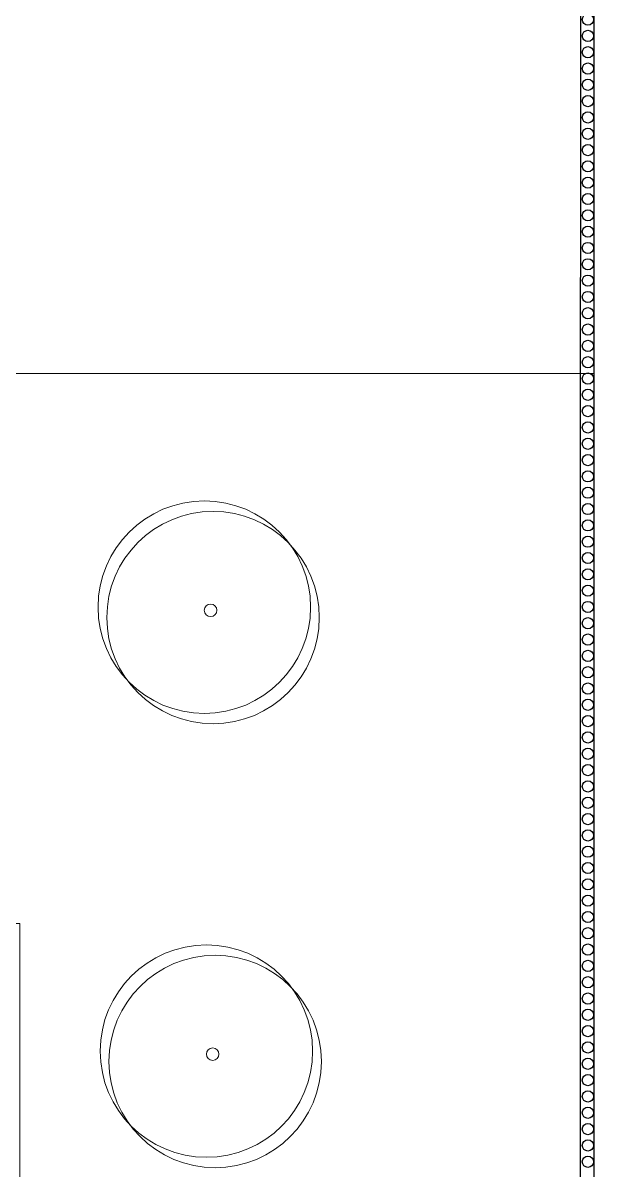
# Model space of a CAD drawing. Header units: metres. Extents: x 0 to 570, y -16 to 122.
# Drawn here: x 549.1 to 557.24, y 19.67 to 36.04 of the extents above; entities that cross this region are included whole.
import ezdxf

# ---------------------------------------------------------------- set-up
doc = ezdxf.new("R2010")
doc.units = ezdxf.units.M
doc.layers.add('ARQ- ARBOLES', color=85, linetype='Continuous', lineweight=13)
doc.layers.add('ARQ-ZONAS VERDES', color=82, linetype='Continuous', lineweight=13)
doc.layers.add('ARQ-MOBILIARIO URBANO', color=252, linetype='Continuous')
doc.layers.add('ARQ-MUROS MAMPOSTERIA', color=7, linetype='Continuous')

# ---------------------------------------------------------------- blocks, each defined once
blk = doc.blocks.new('reja')
at = {"layer": 'ARQ-MOBILIARIO URBANO'}
for points in [[(87.754, 192.741), (132.442, 192.741), (132.442, 222.043)], [(87.946, 198.441), (87.946, 192.941), (132.242, 192.941), (132.251, 222.043)]]:
    blk.add_lwpolyline(points, dxfattribs=at)
for centre in [(132.353, 218.441), (132.353, 218.208), (132.353, 217.975), (132.353, 217.742), (132.353, 217.51), (132.353, 217.277), (132.353, 217.044), (132.353, 216.811), (132.353, 216.578), (132.353, 216.346), (132.353, 216.113), (132.353, 215.88), (132.353, 215.647), (132.353, 215.414), (132.353, 215.182), (132.353, 214.949), (132.353, 214.716), (132.353, 214.483), (132.353, 214.251), (132.353, 214.018), (132.353, 213.785), (132.353, 213.552), (132.353, 213.319), (132.353, 213.087), (132.353, 212.854), (132.353, 212.621), (132.353, 212.388), (132.353, 212.155), (132.353, 211.923), (132.353, 211.69), (132.353, 211.457), (132.353, 211.224), (132.353, 210.991), (132.353, 210.759), (132.353, 210.526), (132.353, 210.293), (132.353, 210.06), (132.353, 209.828), (132.353, 209.595), (132.353, 209.362), (132.353, 209.129), (132.353, 208.896), (132.353, 208.664), (132.353, 208.431), (132.353, 208.198), (132.353, 207.965), (132.353, 207.732), (132.353, 207.5), (132.353, 207.267), (132.353, 207.034), (132.353, 206.801), (132.353, 206.568), (132.353, 206.336), (132.353, 206.103), (132.353, 205.87), (132.353, 205.637), (132.353, 205.405), (132.353, 205.172), (132.353, 204.939), (132.353, 204.706), (132.353, 204.473), (132.353, 204.241), (132.353, 204.008), (132.353, 203.775), (132.353, 203.542), (132.353, 203.309), (132.353, 203.077), (132.353, 202.844), (132.353, 202.611), (132.353, 202.378), (132.353, 202.145)]:
    blk.add_circle(centre, 0.08, dxfattribs=at)
blk = doc.blocks.new('ARBOL')
at = {"layer": 'ARQ- ARBOLES'}
for centre, radius in [((128.732, 225.111), 1.515), ((128.856, 224.963), 1.515), ((128.821, 225.067), 0.0892)]:
    blk.add_circle(centre, radius, dxfattribs=at)

msp = doc.modelspace()

# ---------------------------------------------------------------- linework, layer by layer
at = {"layer": 'ARQ-ZONAS VERDES'}
msp.add_lwpolyline([(557.244, 10.389), (537.656, 10.389), (537.656, 13.89), (539.256, 13.89), (539.256, 12.89), (542.156, 12.89), (542.156, 13.89), (547.156, 13.89), (547.156, 17.09), (549.056, 17.09), (549.056, 23.19), (547.156, 23.19), (547.156, 26.39), (542.156, 26.39), (542.156, 27.39), (539.256, 27.39), (539.256, 31.039), (557.242, 31.039), (557.244, 10.389)], dxfattribs=at)

# ---------------------------------------------------------------- block references
at = {"layer": 'ARQ-MUROS MAMPOSTERIA'}
msp.add_blockref('reja', (424.803, -182.352), dxfattribs=at)
at = {"layer": 'ARQ-ZONAS VERDES'}
for p in [(422.954, -197.406), (422.984, -203.74)]:
    msp.add_blockref('ARBOL', p, dxfattribs=at)

doc.saveas('drawing.dxf')
